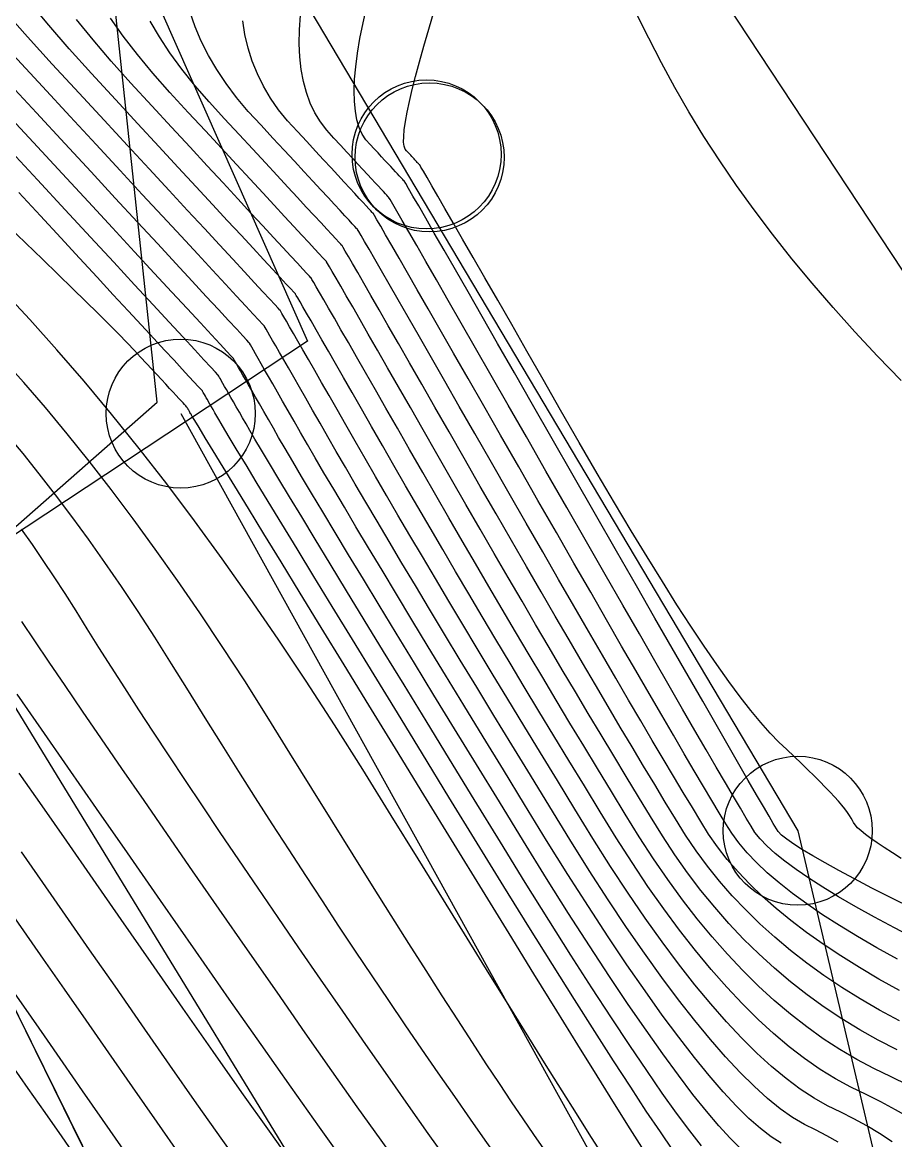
# Model space of a CAD drawing. Extents: x 83 to 1412852, y -76 to 4931706.
# Drawn here: x 1412636.45 to 1412642.31, y 4931556.84 to 4931564.35 of the extents above; entities that cross this region are included whole.
import ezdxf

# ---------------------------------------------------------------- set-up
doc = ezdxf.new("R2010")
doc.units = 0
doc.header["$MEASUREMENT"] = 0
doc.header["$PDMODE"] = 33
doc.header["$PDSIZE"] = 1
doc.layers.get('0').update_dxf_attribs({"color": 1, "linetype": 'CONTINUOUS'})
for name, color, linetype in [('Ground topo-Rev01', 1, 'CONTINUOUS'), ('New scratch layer', 1, 'CONTINUOUS'), ('nz-property-titles(LINZ DOWNLOAD)', 1, 'CONTINUOUS')]:
    doc.layers.add(name, color=color, linetype=linetype)

msp = doc.modelspace()

# ---------------------------------------------------------------- linework, layer by layer
for points in [[(1412628.11, 4931577.5), (1412633.05, 4931574.19), (1412634.96, 4931570.18), (1412641.65, 4931558.92), (1412643.23, 4931552.22), (1412645.18, 4931545.9), (1412648.78, 4931537.03), (1412651.34, 4931534.66), (1412654.11, 4931534.38), (1412662.28, 4931539.83)], [(1412642.4014, 4931556.9929), (1412642.3062, 4931557.0474), (1412642.2086, 4931557.0999), (1412642.1084, 4931557.1502), (1412642.0058, 4931557.1983), (1412641.9028, 4931557.2545), (1412641.7996, 4931557.3185), (1412641.696, 4931557.3905), (1412641.5922, 4931557.4704), (1412641.4881, 4931557.5582), (1412641.3837, 4931557.654), (1412641.279, 4931557.7577), (1412641.174, 4931557.8693), (1412641.0687, 4931557.9889), (1412640.9632, 4931558.1164), (1412640.8573, 4931558.2519), (1412640.7512, 4931558.3952), (1412640.6447, 4931558.5465), (1412640.538, 4931558.7058), (1412640.431, 4931558.8729), (1412640.3237, 4931559.048), (1412640.2183, 4931559.2206), (1412640.1147, 4931559.3907), (1412640.0131, 4931559.5582), (1412639.9133, 4931559.7233), (1412639.8155, 4931559.8858), (1412639.7195, 4931560.0458), (1412639.6254, 4931560.2032), (1412639.5331, 4931560.3582), (1412639.4428, 4931560.5106), (1412639.3544, 4931560.6605), (1412639.2678, 4931560.8079), (1412639.1831, 4931560.9528), (1412639.1003, 4931561.0951), (1412639.0194, 4931561.2349), (1412638.9404, 4931561.3723), (1412638.8633, 4931561.507), (1412638.7909, 4931561.6335), (1412638.7234, 4931561.7515), (1412638.6606, 4931561.8611), (1412638.6026, 4931561.9623), (1412638.5494, 4931562.0552), (1412638.501, 4931562.1397), (1412638.4573, 4931562.2157), (1412638.4185, 4931562.2834), (1412638.3844, 4931562.3427), (1412638.3551, 4931562.3936), (1412638.3306, 4931562.4361), (1412638.3109, 4931562.4703), (1412638.296, 4931562.496), (1412638.2858, 4931562.5134), (1412638.2804, 4931562.5223), (1412638.2799, 4931562.5229), (1412638.2693, 4931562.5343), (1412638.2487, 4931562.5565), (1412638.2182, 4931562.5895), (1412638.1776, 4931562.6333), (1412638.1271, 4931562.6879), (1412638.0666, 4931562.7533), (1412637.996, 4931562.8296), (1412637.9155, 4931562.9166), (1412637.825, 4931563.0144), (1412637.7245, 4931563.1231), (1412637.614, 4931563.2425), (1412637.4935, 4931563.3728), (1412637.3631, 4931563.5138), (1412637.2226, 4931563.6657), (1412637.0721, 4931563.8284), (1412636.9117, 4931564.0019), (1412636.7624, 4931564.1681), (1412636.6243, 4931564.327), (1412636.4974, 4931564.4786)], [(1412642.4167, 4931558.4003), (1412642.2766, 4931558.4703), (1412642.1482, 4931558.5356), (1412642.0314, 4931558.5963), (1412641.9264, 4931558.6524), (1412641.833, 4931558.7038), (1412641.7513, 4931558.7506), (1412641.6813, 4931558.7927), (1412641.6229, 4931558.8302), (1412641.5763, 4931558.8631), (1412641.5413, 4931558.8913), (1412641.518, 4931558.9149), (1412641.5064, 4931558.9339), (1412641.4861, 4931558.968), (1412641.4572, 4931559.0174), (1412641.4196, 4931559.082), (1412641.3734, 4931559.1618), (1412641.3185, 4931559.2568), (1412641.2549, 4931559.367), (1412641.1827, 4931559.4924), (1412641.1019, 4931559.6331), (1412641.0124, 4931559.7889), (1412640.9142, 4931559.9599), (1412640.8074, 4931560.1462), (1412640.6919, 4931560.3477), (1412640.5678, 4931560.5643), (1412640.435, 4931560.7962), (1412640.2935, 4931561.0433), (1412640.1434, 4931561.3056), (1412640.0026, 4931561.5516), (1412639.8712, 4931561.7812), (1412639.749, 4931561.9946), (1412639.6362, 4931562.1916), (1412639.5326, 4931562.3723), (1412639.4384, 4931562.5366), (1412639.3535, 4931562.6847), (1412639.2778, 4931562.8164), (1412639.2115, 4931562.9318), (1412639.1545, 4931563.0308), (1412639.1069, 4931563.1136), (1412639.0685, 4931563.18), (1412639.0394, 4931563.2301), (1412639.0197, 4931563.2639), (1412639.0092, 4931563.2813), (1412639.0081, 4931563.2824), (1412639.0052, 4931563.2855), (1412639.0006, 4931563.2904), (1412638.9942, 4931563.2972), (1412638.9861, 4931563.3059), (1412638.9763, 4931563.3165), (1412638.9647, 4931563.329), (1412638.9513, 4931563.3434), (1412638.9362, 4931563.3597), (1412638.9193, 4931563.3779), (1412638.9007, 4931563.398), (1412638.8804, 4931563.4199), (1412638.8583, 4931563.4438), (1412638.8344, 4931563.4696), (1412638.8088, 4931563.4972), (1412638.7815, 4931563.5268), (1412638.7524, 4931563.5582), (1412638.7279, 4931563.5963), (1412638.7079, 4931563.641), (1412638.6926, 4931563.6924), (1412638.6818, 4931563.7504), (1412638.6755, 4931563.815), (1412638.6738, 4931563.8863), (1412638.6767, 4931563.9642), (1412638.6842, 4931564.0487), (1412638.6962, 4931564.1398), (1412638.7128, 4931564.2376), (1412638.734, 4931564.3421), (1412638.7597, 4931564.4531)], [(1412642.2835, 4931556.8329), (1412642.1992, 4931556.8873), (1412642.1138, 4931556.9385), (1412642.0271, 4931556.9866), (1412641.9393, 4931557.0315), (1412641.8503, 4931557.0732), (1412641.7594, 4931557.1247), (1412641.6664, 4931557.1859), (1412641.5714, 4931557.2569), (1412641.4744, 4931557.3375), (1412641.3755, 4931557.4279), (1412641.2745, 4931557.5281), (1412641.1715, 4931557.6379), (1412641.0665, 4931557.7575), (1412640.9595, 4931557.8868), (1412640.8506, 4931558.0258), (1412640.7396, 4931558.1746), (1412640.6266, 4931558.3331), (1412640.5117, 4931558.5013), (1412640.3947, 4931558.6793), (1412640.2757, 4931558.8669), (1412640.1547, 4931559.0644), (1412640.0372, 4931559.2567), (1412639.923, 4931559.444), (1412639.8122, 4931559.6263), (1412639.7048, 4931559.8035), (1412639.6007, 4931559.9756), (1412639.5001, 4931560.1427), (1412639.4029, 4931560.3048), (1412639.309, 4931560.4618), (1412639.2186, 4931560.6137), (1412639.1315, 4931560.7606), (1412639.0479, 4931560.9024), (1412638.9676, 4931561.0392), (1412638.8907, 4931561.1709), (1412638.8172, 4931561.2976), (1412638.7471, 4931561.4192), (1412638.6804, 4931561.5358), (1412638.6178, 4931561.6451), (1412638.5594, 4931561.7472), (1412638.5051, 4931561.842), (1412638.455, 4931561.9296), (1412638.4089, 4931562.0099), (1412638.3671, 4931562.0829), (1412638.3293, 4931562.1487), (1412638.2957, 4931562.2073), (1412638.2662, 4931562.2586), (1412638.2409, 4931562.3026), (1412638.2197, 4931562.3394), (1412638.2027, 4931562.3689), (1412638.1897, 4931562.3912), (1412638.181, 4931562.4062), (1412638.1763, 4931562.4139), (1412638.1758, 4931562.4144), (1412638.1642, 4931562.427), (1412638.1413, 4931562.4517), (1412638.1073, 4931562.4884), (1412638.0621, 4931562.5372), (1412638.0058, 4931562.5981), (1412637.9383, 4931562.6711), (1412637.8596, 4931562.7562), (1412637.7697, 4931562.8533), (1412637.6687, 4931562.9625), (1412637.5565, 4931563.0838), (1412637.4331, 4931563.2172), (1412637.2986, 4931563.3626), (1412637.1529, 4931563.5202), (1412636.996, 4931563.6898), (1412636.828, 4931563.8715), (1412636.6487, 4931564.0653), (1412636.4816, 4931564.2498), (1412636.3266, 4931564.425)], [(1412642.3323, 4931557.8488), (1412642.1946, 4931557.9249), (1412642.0633, 4931558.0018), (1412641.9387, 4931558.0794), (1412641.8205, 4931558.1578), (1412641.709, 4931558.2369), (1412641.6039, 4931558.3168), (1412641.5054, 4931558.3974), (1412641.4135, 4931558.4788), (1412641.3281, 4931558.5609), (1412641.2493, 4931558.6438), (1412641.177, 4931558.7274), (1412641.1113, 4931558.8118), (1412641.0521, 4931558.8969), (1412640.9995, 4931558.9828), (1412640.9428, 4931559.0763), (1412640.8819, 4931559.1774), (1412640.8168, 4931559.2861), (1412640.7476, 4931559.4024), (1412640.6743, 4931559.5264), (1412640.5969, 4931559.6579), (1412640.5153, 4931559.7971), (1412640.4296, 4931559.9438), (1412640.3397, 4931560.0982), (1412640.2457, 4931560.2602), (1412640.1476, 4931560.4298), (1412640.0453, 4931560.607), (1412639.9389, 4931560.7918), (1412639.8283, 4931560.9842), (1412639.7136, 4931561.1843), (1412639.5948, 4931561.3919), (1412639.4833, 4931561.5867), (1412639.3793, 4931561.7685), (1412639.2825, 4931561.9374), (1412639.1932, 4931562.0933), (1412639.1112, 4931562.2364), (1412639.0366, 4931562.3665), (1412638.9694, 4931562.4837), (1412638.9095, 4931562.588), (1412638.8571, 4931562.6793), (1412638.8119, 4931562.7577), (1412638.7742, 4931562.8232), (1412638.7438, 4931562.8758), (1412638.7208, 4931562.9155), (1412638.7052, 4931562.9422), (1412638.6969, 4931562.956), (1412638.696, 4931562.9569), (1412638.6898, 4931562.9635), (1412638.6784, 4931562.9759), (1412638.6616, 4931562.9939), (1412638.6396, 4931563.0177), (1412638.6123, 4931563.0471), (1412638.5798, 4931563.0823), (1412638.5419, 4931563.1232), (1412638.4988, 4931563.1698), (1412638.4503, 4931563.2221), (1412638.3966, 4931563.2802), (1412638.3377, 4931563.3439), (1412638.2734, 4931563.4134), (1412638.2038, 4931563.4885), (1412638.129, 4931563.5694), (1412638.0489, 4931563.656), (1412637.9635, 4931563.7484), (1412637.8855, 4931563.8414), (1412637.815, 4931563.935), (1412637.7518, 4931564.0294), (1412637.696, 4931564.1244), (1412637.6476, 4931564.22), (1412637.6066, 4931564.3164), (1412637.573, 4931564.4134)], [(1412642.4438, 4931558.1921), (1412642.2989, 4931558.2675), (1412642.1639, 4931558.34), (1412642.0389, 4931558.4097), (1412641.9239, 4931558.4765), (1412641.8189, 4931558.5405), (1412641.7238, 4931558.6017), (1412641.6387, 4931558.66), (1412641.5636, 4931558.7154), (1412641.4984, 4931558.7681), (1412641.4432, 4931558.8179), (1412641.398, 4931558.8648), (1412641.3627, 4931558.9089), (1412641.3374, 4931558.9502), (1412641.305, 4931559.0041), (1412641.2654, 4931559.0707), (1412641.2187, 4931559.15), (1412641.1648, 4931559.242), (1412641.1038, 4931559.3466), (1412641.0356, 4931559.464), (1412640.9602, 4931559.594), (1412640.8778, 4931559.7366), (1412640.7881, 4931559.892), (1412640.6914, 4931560.06), (1412640.5874, 4931560.2407), (1412640.4763, 4931560.4341), (1412640.3581, 4931560.6402), (1412640.2327, 4931560.8589), (1412640.1002, 4931561.0903), (1412639.9606, 4931561.3344), (1412639.8295, 4931561.5633), (1412639.7072, 4931561.777), (1412639.5935, 4931561.9755), (1412639.4885, 4931562.1588), (1412639.3921, 4931562.327), (1412639.3045, 4931562.4799), (1412639.2254, 4931562.6177), (1412639.1551, 4931562.7402), (1412639.0934, 4931562.8476), (1412639.0403, 4931562.9398), (1412638.996, 4931563.0168), (1412638.9603, 4931563.0786), (1412638.9332, 4931563.1252), (1412638.9148, 4931563.1567), (1412638.9051, 4931563.1729), (1412638.9041, 4931563.1739), (1412638.9001, 4931563.1782), (1412638.8932, 4931563.1855), (1412638.8834, 4931563.1961), (1412638.8706, 4931563.2098), (1412638.855, 4931563.2267), (1412638.8364, 4931563.2468), (1412638.8148, 4931563.27), (1412638.7904, 4931563.2964), (1412638.763, 4931563.326), (1412638.7327, 4931563.3587), (1412638.6995, 4931563.3946), (1412638.6633, 4931563.4337), (1412638.6242, 4931563.4759), (1412638.5822, 4931563.5213), (1412638.5373, 4931563.5699), (1412638.4895, 4931563.6216), (1412638.4471, 4931563.678), (1412638.4103, 4931563.739), (1412638.379, 4931563.8047), (1412638.3532, 4931563.875), (1412638.3329, 4931563.95), (1412638.3181, 4931564.0296), (1412638.3088, 4931564.1139), (1412638.305, 4931564.2028), (1412638.3068, 4931564.2964), (1412638.3141, 4931564.3946)], [(1412642.345, 4931558.7348), (1412642.2849, 4931558.772), (1412642.2308, 4931558.8066), (1412642.1828, 4931558.8386), (1412642.141, 4931558.8679), (1412642.1052, 4931558.8947), (1412642.0755, 4931558.9188), (1412642.0519, 4931558.9402), (1412642.0344, 4931558.9591), (1412642.023, 4931558.9754), (1412642.0177, 4931558.989), (1412642.0094, 4931559.0049), (1412641.9981, 4931559.023), (1412641.9837, 4931559.0434), (1412641.9663, 4931559.0661), (1412641.946, 4931559.091), (1412641.9225, 4931559.1182), (1412641.8961, 4931559.1477), (1412641.8667, 4931559.1794), (1412641.8342, 4931559.2134), (1412641.7988, 4931559.2497), (1412641.7603, 4931559.2882), (1412641.7188, 4931559.329), (1412641.6742, 4931559.372), (1412641.6267, 4931559.4174), (1412641.5761, 4931559.4649), (1412641.5225, 4931559.5148), (1412641.4645, 4931559.5751), (1412641.402, 4931559.646), (1412641.3351, 4931559.7274), (1412641.2637, 4931559.8194), (1412641.1878, 4931559.9219), (1412641.1075, 4931560.0349), (1412641.0227, 4931560.1584), (1412640.9335, 4931560.2924), (1412640.8398, 4931560.437), (1412640.7416, 4931560.5921), (1412640.639, 4931560.7577), (1412640.5319, 4931560.9339), (1412640.4204, 4931561.1206), (1412640.3044, 4931561.3178), (1412640.184, 4931561.5255), (1412640.0591, 4931561.7438), (1412639.942, 4931561.9485), (1412639.8325, 4931562.1396), (1412639.7308, 4931562.3171), (1412639.6368, 4931562.4811), (1412639.5506, 4931562.6316), (1412639.4721, 4931562.7684), (1412639.4013, 4931562.8917), (1412639.3383, 4931563.0015), (1412639.2829, 4931563.0976), (1412639.2354, 4931563.1802), (1412639.1955, 4931563.2493), (1412639.1634, 4931563.3047), (1412639.139, 4931563.3466), (1412639.1223, 4931563.375), (1412639.1134, 4931563.3897), (1412639.1122, 4931563.3909), (1412639.1104, 4931563.3928), (1412639.108, 4931563.3952), (1412639.1051, 4931563.3983), (1412639.1016, 4931563.402), (1412639.0976, 4931563.4063), (1412639.093, 4931563.4113), (1412639.0878, 4931563.4168), (1412639.082, 4931563.423), (1412639.0757, 4931563.4298), (1412639.0688, 4931563.4372), (1412639.0613, 4931563.4453), (1412639.0532, 4931563.454), (1412639.0446, 4931563.4632), (1412639.0354, 4931563.4732), (1412639.0257, 4931563.4837), (1412639.0154, 4931563.4949), (1412639.0087, 4931563.5146), (1412639.0056, 4931563.543), (1412639.0062, 4931563.5801), (1412639.0103, 4931563.6257), (1412639.0182, 4931563.68), (1412639.0296, 4931563.7429), (1412639.0447, 4931563.8144), (1412639.0633, 4931563.8945), (1412639.0857, 4931563.9833), (1412639.1116, 4931564.0807), (1412639.1412, 4931564.1867), (1412639.1744, 4931564.3013), (1412639.2112, 4931564.4246)], [(1412642.3437, 4931561.942), (1412642.1858, 4931562.1052), (1412642.0336, 4931562.2685), (1412641.887, 4931562.432), (1412641.7462, 4931562.5957), (1412641.6111, 4931562.7595), (1412641.4817, 4931562.9234), (1412641.3579, 4931563.0874), (1412641.2399, 4931563.2516), (1412641.1276, 4931563.4159), (1412641.021, 4931563.5804), (1412640.92, 4931563.745), (1412640.8248, 4931563.9097), (1412640.7353, 4931564.0746), (1412640.6514, 4931564.2396), (1412640.5728, 4931564.3944)], [(1412642.3901, 4931557.2132), (1412642.2776, 4931557.2689), (1412642.1612, 4931557.3235), (1412642.0463, 4931557.3842), (1412641.9328, 4931557.4511), (1412641.8207, 4931557.5241), (1412641.71, 4931557.6032), (1412641.6007, 4931557.6885), (1412641.4929, 4931557.7799), (1412641.3865, 4931557.8775), (1412641.2815, 4931557.9812), (1412641.1779, 4931558.091), (1412641.0758, 4931558.207), (1412640.975, 4931558.3291), (1412640.8757, 4931558.4574), (1412640.7778, 4931558.5918), (1412640.6813, 4931558.7323), (1412640.5863, 4931558.8789), (1412640.4926, 4931559.0317), (1412640.3994, 4931559.1845), (1412640.3065, 4931559.3374), (1412640.214, 4931559.4902), (1412640.1219, 4931559.6431), (1412640.0302, 4931559.7959), (1412639.9388, 4931559.9488), (1412639.8478, 4931560.1017), (1412639.7573, 4931560.2546), (1412639.667, 4931560.4075), (1412639.5772, 4931560.5604), (1412639.4877, 4931560.7134), (1412639.3987, 4931560.8663), (1412639.31, 4931561.0193), (1412639.2217, 4931561.1723), (1412639.1337, 4931561.3253), (1412639.0462, 4931561.4783), (1412638.964, 4931561.6218), (1412638.8873, 4931561.7557), (1412638.8161, 4931561.8802), (1412638.7503, 4931561.9951), (1412638.6899, 4931562.1005), (1412638.6349, 4931562.1964), (1412638.5853, 4931562.2827), (1412638.5412, 4931562.3595), (1412638.5026, 4931562.4269), (1412638.4693, 4931562.4846), (1412638.4415, 4931562.5329), (1412638.4191, 4931562.5717), (1412638.4022, 4931562.6009), (1412638.3907, 4931562.6206), (1412638.3846, 4931562.6308), (1412638.3839, 4931562.6314), (1412638.3744, 4931562.6416), (1412638.3561, 4931562.6613), (1412638.329, 4931562.6906), (1412638.2931, 4931562.7294), (1412638.2484, 4931562.7777), (1412638.1949, 4931562.8356), (1412638.1325, 4931562.903), (1412638.0613, 4931562.9799), (1412637.9813, 4931563.0664), (1412637.8925, 4931563.1623), (1412637.7949, 4931563.2679), (1412637.6885, 4931563.3829), (1412637.5733, 4931563.5075), (1412637.4492, 4931563.6416), (1412637.3163, 4931563.7853), (1412637.1747, 4931563.9385), (1412637.0432, 4931564.0864), (1412636.922, 4931564.229), (1412636.811, 4931564.3663)], [(1412642.3167, 4931557.4486), (1412642.1897, 4931557.5139), (1412642.066, 4931557.5836), (1412641.9453, 4931557.6577), (1412641.8278, 4931557.7361), (1412641.7134, 4931557.8188), (1412641.6021, 4931557.9059), (1412641.494, 4931557.9973), (1412641.389, 4931558.0931), (1412641.2871, 4931558.1932), (1412641.1883, 4931558.2976), (1412641.0927, 4931558.4064), (1412641.0002, 4931558.5195), (1412640.9109, 4931558.637), (1412640.8247, 4931558.7588), (1412640.7416, 4931558.8849), (1412640.6616, 4931559.0154), (1412640.5805, 4931559.1485), (1412640.4983, 4931559.284), (1412640.415, 4931559.4222), (1412640.3305, 4931559.5628), (1412640.2449, 4931559.7061), (1412640.1582, 4931559.8518), (1412640.0703, 4931560.0001), (1412639.9814, 4931560.151), (1412639.8913, 4931560.3044), (1412639.8, 4931560.4603), (1412639.7077, 4931560.6188), (1412639.6142, 4931560.7799), (1412639.5196, 4931560.9435), (1412639.4239, 4931561.1096), (1412639.327, 4931561.2783), (1412639.229, 4931561.4495), (1412639.1371, 4931561.6101), (1412639.0513, 4931561.76), (1412638.9716, 4931561.8992), (1412638.8979, 4931562.0278), (1412638.8303, 4931562.1458), (1412638.7688, 4931562.2531), (1412638.7134, 4931562.3497), (1412638.664, 4931562.4357), (1412638.6207, 4931562.511), (1412638.5835, 4931562.5757), (1412638.5524, 4931562.6297), (1412638.5274, 4931562.6731), (1412638.5084, 4931562.7058), (1412638.4955, 4931562.7278), (1412638.4887, 4931562.7392), (1412638.4879, 4931562.7399), (1412638.4796, 4931562.7489), (1412638.4636, 4931562.7662), (1412638.4399, 4931562.7917), (1412638.4086, 4931562.8255), (1412638.3697, 4931562.8675), (1412638.3232, 4931562.9178), (1412638.269, 4931562.9764), (1412638.2071, 4931563.0432), (1412638.1377, 4931563.1183), (1412638.0606, 4931563.2016), (1412637.9758, 4931563.2932), (1412637.8835, 4931563.3931), (1412637.7835, 4931563.5012), (1412637.6758, 4931563.6176), (1412637.5605, 4931563.7422), (1412637.4376, 4931563.8751), (1412637.324, 4931564.0047), (1412637.2196, 4931564.131), (1412637.1246, 4931564.254), (1412637.0388, 4931564.3737)], [(1412642.3332, 4931557.6437), (1412642.1991, 4931557.7162), (1412642.0699, 4931557.7913), (1412641.9455, 4931557.8689), (1412641.826, 4931557.9491), (1412641.7113, 4931558.0318), (1412641.6015, 4931558.1171), (1412641.4964, 4931558.2049), (1412641.3963, 4931558.2953), (1412641.3009, 4931558.3882), (1412641.2104, 4931558.4836), (1412641.1248, 4931558.5816), (1412641.044, 4931558.6822), (1412640.968, 4931558.7853), (1412640.8969, 4931558.8909), (1412640.8306, 4931558.9991), (1412640.7616, 4931559.1124), (1412640.6901, 4931559.2307), (1412640.6159, 4931559.3541), (1412640.5391, 4931559.4826), (1412640.4596, 4931559.6162), (1412640.3775, 4931559.7549), (1412640.2928, 4931559.8986), (1412640.2055, 4931560.0474), (1412640.1155, 4931560.2013), (1412640.0229, 4931560.3603), (1412639.9276, 4931560.5243), (1412639.8297, 4931560.6934), (1412639.7292, 4931560.8676), (1412639.6261, 4931561.0469), (1412639.5203, 4931561.2313), (1412639.4119, 4931561.4207), (1412639.3102, 4931561.5984), (1412639.2153, 4931561.7642), (1412639.1271, 4931561.9183), (1412639.0456, 4931562.0606), (1412638.9708, 4931562.1911), (1412638.9027, 4931562.3098), (1412638.8414, 4931562.4167), (1412638.7868, 4931562.5118), (1412638.7389, 4931562.5952), (1412638.6977, 4931562.6667), (1412638.6633, 4931562.7265), (1412638.6356, 4931562.7744), (1412638.6146, 4931562.8106), (1412638.6003, 4931562.835), (1412638.5928, 4931562.8476), (1412638.592, 4931562.8484), (1412638.5847, 4931562.8562), (1412638.571, 4931562.871), (1412638.5508, 4931562.8928), (1412638.5241, 4931562.9216), (1412638.491, 4931562.9573), (1412638.4515, 4931563.0001), (1412638.4054, 4931563.0498), (1412638.3529, 4931563.1065), (1412638.294, 4931563.1702), (1412638.2286, 4931563.2409), (1412638.1567, 4931563.3186), (1412638.0784, 4931563.4032), (1412637.9937, 4931563.4949), (1412637.9024, 4931563.5935), (1412637.8047, 4931563.6991), (1412637.7006, 4931563.8117), (1412637.6048, 4931563.923), (1412637.5173, 4931564.033), (1412637.4382, 4931564.1417), (1412637.3674, 4931564.249), (1412637.3049, 4931564.3551)], [(1412642.3192, 4931558.0585), (1412642.1811, 4931558.1346), (1412642.0513, 4931558.2097), (1412641.9297, 4931558.2837), (1412641.8164, 4931558.3567), (1412641.7114, 4931558.4286), (1412641.6146, 4931558.4995), (1412641.5261, 4931558.5694), (1412641.4459, 4931558.6382), (1412641.3739, 4931558.7059), (1412641.3101, 4931558.7726), (1412641.2546, 4931558.8383), (1412641.2074, 4931558.9029), (1412641.1685, 4931558.9665), (1412641.1239, 4931559.0402), (1412641.0736, 4931559.1241), (1412641.0177, 4931559.2181), (1412640.9562, 4931559.3222), (1412640.889, 4931559.4365), (1412640.8162, 4931559.5609), (1412640.7378, 4931559.6955), (1412640.6537, 4931559.8402), (1412640.5639, 4931559.9951), (1412640.4685, 4931560.1601), (1412640.3675, 4931560.3353), (1412640.2608, 4931560.5205), (1412640.1485, 4931560.716), (1412640.0305, 4931560.9216), (1412639.9069, 4931561.1373), (1412639.7777, 4931561.3632), (1412639.6564, 4931561.575), (1412639.5432, 4931561.7727), (1412639.438, 4931561.9564), (1412639.3409, 4931562.1261), (1412639.2517, 4931562.2817), (1412639.1705, 4931562.4232), (1412639.0974, 4931562.5507), (1412639.0323, 4931562.6641), (1412638.9752, 4931562.7635), (1412638.9261, 4931562.8488), (1412638.8851, 4931562.92), (1412638.852, 4931562.9772), (1412638.827, 4931563.0204), (1412638.81, 4931563.0494), (1412638.801, 4931563.0645), (1412638.8, 4931563.0654), (1412638.795, 4931563.0709), (1412638.7858, 4931563.0807), (1412638.7725, 4931563.095), (1412638.7551, 4931563.1137), (1412638.7336, 4931563.1369), (1412638.7081, 4931563.1645), (1412638.6784, 4931563.1966), (1412638.6446, 4931563.2331), (1412638.6067, 4931563.274), (1412638.5647, 4931563.3194), (1412638.5186, 4931563.3692), (1412638.4684, 4931563.4235), (1412638.414, 4931563.4822), (1412638.3556, 4931563.5454), (1412638.2931, 4931563.613), (1412638.2265, 4931563.685), (1412638.1663, 4931563.7597), (1412638.1126, 4931563.837), (1412638.0654, 4931563.917), (1412638.0246, 4931563.9997), (1412637.9902, 4931564.085), (1412637.9623, 4931564.173), (1412637.9409, 4931564.2637), (1412637.9259, 4931564.357)], [(1412641.9213, 4931556.8296), (1412641.8456, 4931556.8733), (1412641.7702, 4931556.9128), (1412641.6949, 4931556.9481), (1412641.6159, 4931556.995), (1412641.5332, 4931557.0534), (1412641.4468, 4931557.1233), (1412641.3566, 4931557.2047), (1412641.2628, 4931557.2976), (1412641.1653, 4931557.4021), (1412641.064, 4931557.5181), (1412640.959, 4931557.6456), (1412640.8504, 4931557.7847), (1412640.738, 4931557.9352), (1412640.6219, 4931558.0973), (1412640.5021, 4931558.271), (1412640.3786, 4931558.4561), (1412640.2514, 4931558.6528), (1412640.1204, 4931558.861), (1412639.9858, 4931559.0807), (1412639.856, 4931559.2928), (1412639.7312, 4931559.4973), (1412639.6112, 4931559.6943), (1412639.4962, 4931559.8837), (1412639.386, 4931560.0655), (1412639.2808, 4931560.2397), (1412639.1804, 4931560.4063), (1412639.0849, 4931560.5653), (1412638.9944, 4931560.7168), (1412638.9087, 4931560.8607), (1412638.8279, 4931560.9969), (1412638.7521, 4931561.1256), (1412638.6811, 4931561.2468), (1412638.615, 4931561.3603), (1412638.5538, 4931561.4662), (1412638.4975, 4931561.5646), (1412638.4447, 4931561.6568), (1412638.3954, 4931561.743), (1412638.3496, 4931561.823), (1412638.3073, 4931561.8968), (1412638.2685, 4931561.9646), (1412638.2331, 4931562.0262), (1412638.2013, 4931562.0817), (1412638.1729, 4931562.1311), (1412638.1481, 4931562.1744), (1412638.1267, 4931562.2116), (1412638.1088, 4931562.2426), (1412638.0944, 4931562.2675), (1412638.0835, 4931562.2863), (1412638.0761, 4931562.2989), (1412638.0722, 4931562.3055), (1412638.0718, 4931562.3059), (1412638.059, 4931562.3197), (1412638.0339, 4931562.3468), (1412637.9964, 4931562.3873), (1412637.9466, 4931562.4411), (1412637.8845, 4931562.5083), (1412637.81, 4931562.5889), (1412637.7231, 4931562.6828), (1412637.6239, 4931562.79), (1412637.5124, 4931562.9106), (1412637.3885, 4931563.0445), (1412637.2522, 4931563.1918), (1412637.1036, 4931563.3525), (1412636.9427, 4931563.5265), (1412636.7694, 4931563.7139), (1412636.5838, 4931563.9146), (1412636.3858, 4931564.1286)], [(1412641.5395, 4931556.823), (1412641.4724, 4931556.8652), (1412641.4, 4931556.9208), (1412641.3221, 4931556.9896), (1412641.2389, 4931557.0718), (1412641.1502, 4931557.1673), (1412641.0561, 4931557.2762), (1412640.9565, 4931557.3983), (1412640.8516, 4931557.5338), (1412640.7412, 4931557.6825), (1412640.6254, 4931557.8447), (1412640.5042, 4931558.0201), (1412640.3775, 4931558.2088), (1412640.2455, 4931558.4109), (1412640.108, 4931558.6263), (1412639.9651, 4931558.855), (1412639.8168, 4931559.097), (1412639.6749, 4931559.3289), (1412639.5394, 4931559.5507), (1412639.4103, 4931559.7623), (1412639.2876, 4931559.9639), (1412639.1713, 4931560.1553), (1412639.0614, 4931560.3366), (1412638.9579, 4931560.5078), (1412638.8608, 4931560.6689), (1412638.7702, 4931560.8199), (1412638.6859, 4931560.9607), (1412638.608, 4931561.0915), (1412638.5365, 4931561.2121), (1412638.4715, 4931561.3226), (1412638.4128, 4931561.423), (1412638.3605, 4931561.5132), (1412638.3147, 4931561.5934), (1412638.2716, 4931561.6685), (1412638.2315, 4931561.7387), (1412638.1941, 4931561.8039), (1412638.1597, 4931561.8641), (1412638.128, 4931561.9193), (1412638.0992, 4931561.9695), (1412638.0733, 4931562.0148), (1412638.0502, 4931562.055), (1412638.0299, 4931562.0903), (1412638.0125, 4931562.1205), (1412637.9979, 4931562.1458), (1412637.9862, 4931562.1661), (1412637.9773, 4931562.1814), (1412637.9713, 4931562.1917), (1412637.9681, 4931562.1971), (1412637.9678, 4931562.1974), (1412637.9539, 4931562.2124), (1412637.9265, 4931562.242), (1412637.8856, 4931562.2862), (1412637.8311, 4931562.345), (1412637.7632, 4931562.4185), (1412637.6817, 4931562.5066), (1412637.5866, 4931562.6093), (1412637.4781, 4931562.7267), (1412637.356, 4931562.8587), (1412637.2204, 4931563.0053), (1412637.0713, 4931563.1665), (1412636.9087, 4931563.3423), (1412636.7325, 4931563.5328), (1412636.5428, 4931563.7379), (1412636.3396, 4931563.9577)], [(1412641.2668, 4931556.7882), (1412641.1975, 4931556.856), (1412641.1211, 4931556.939), (1412641.0375, 4931557.037), (1412640.9468, 4931557.1502), (1412640.849, 4931557.2785), (1412640.7441, 4931557.4219), (1412640.632, 4931557.5804), (1412640.5128, 4931557.7541), (1412640.3865, 4931557.9428), (1412640.253, 4931558.1467), (1412640.1124, 4931558.3657), (1412639.9647, 4931558.5998), (1412639.8098, 4931558.849), (1412639.6479, 4931559.1133), (1412639.4938, 4931559.365), (1412639.3476, 4931559.604), (1412639.2094, 4931559.8304), (1412639.079, 4931560.0441), (1412638.9566, 4931560.2452), (1412638.8421, 4931560.4336), (1412638.7355, 4931560.6094), (1412638.6367, 4931560.7725), (1412638.5459, 4931560.923), (1412638.463, 4931561.0608), (1412638.3881, 4931561.186), (1412638.321, 4931561.2985), (1412638.2618, 4931561.3984), (1412638.2106, 4931561.4856), (1412638.1672, 4931561.5602), (1412638.1318, 4931561.6222), (1412638.0985, 4931561.6802), (1412638.0675, 4931561.7345), (1412638.0387, 4931561.7848), (1412638.012, 4931561.8313), (1412637.9876, 4931561.874), (1412637.9653, 4931561.9128), (1412637.9453, 4931561.9478), (1412637.9274, 4931561.9789), (1412637.9118, 4931562.0061), (1412637.8983, 4931562.0295), (1412637.887, 4931562.049), (1412637.878, 4931562.0647), (1412637.8711, 4931562.0765), (1412637.8665, 4931562.0845), (1412637.864, 4931562.0886), (1412637.8637, 4931562.0889), (1412637.8488, 4931562.1051), (1412637.8191, 4931562.1371), (1412637.7747, 4931562.1851), (1412637.7156, 4931562.249), (1412637.6418, 4931562.3287), (1412637.5534, 4931562.4244), (1412637.4502, 4931562.5359), (1412637.3323, 4931562.6634), (1412637.1997, 4931562.8067), (1412637.0524, 4931562.966), (1412636.8904, 4931563.1412), (1412636.7137, 4931563.3322), (1412636.5223, 4931563.5392), (1412636.3162, 4931563.762)], [(1412641.0033, 4931556.8061), (1412640.9249, 4931556.9067), (1412640.8376, 4931557.0243), (1412640.7415, 4931557.1587), (1412640.6366, 4931557.31), (1412640.5228, 4931557.4783), (1412640.4002, 4931557.6635), (1412640.2688, 4931557.8655), (1412640.1285, 4931558.0845), (1412639.9793, 4931558.3204), (1412639.8214, 4931558.5732), (1412639.6546, 4931558.843), (1412639.4789, 4931559.1296), (1412639.3127, 4931559.4011), (1412639.1559, 4931559.6573), (1412639.0084, 4931559.8984), (1412638.8705, 4931560.1243), (1412638.7419, 4931560.335), (1412638.6227, 4931560.5306), (1412638.513, 4931560.7109), (1412638.4126, 4931560.8761), (1412638.3217, 4931561.0261), (1412638.2402, 4931561.1609), (1412638.1681, 4931561.2805), (1412638.1055, 4931561.385), (1412638.0522, 4931561.4742), (1412638.0084, 4931561.5483), (1412637.9739, 4931561.6072), (1412637.9489, 4931561.6509), (1412637.9254, 4931561.6919), (1412637.9035, 4931561.7302), (1412637.8832, 4931561.7658), (1412637.8644, 4931561.7986), (1412637.8471, 4931561.8287), (1412637.8314, 4931561.8561), (1412637.8172, 4931561.8808), (1412637.8046, 4931561.9027), (1412637.7936, 4931561.922), (1412637.7841, 4931561.9385), (1412637.7761, 4931561.9523), (1412637.7697, 4931561.9633), (1412637.7649, 4931561.9717), (1412637.7616, 4931561.9773), (1412637.7599, 4931561.9802), (1412637.7597, 4931561.9804), (1412637.744, 4931561.9974), (1412637.7128, 4931562.0311), (1412637.6661, 4931562.0815), (1412637.6039, 4931562.1487), (1412637.5263, 4931562.2327), (1412637.4331, 4931562.3335), (1412637.3244, 4931562.451), (1412637.2002, 4931562.5852), (1412637.0605, 4931562.7363), (1412636.9054, 4931562.904), (1412636.7347, 4931563.0886), (1412636.5485, 4931563.2899), (1412636.3468, 4931563.5079)], [(1412640.8123, 4931556.7764), (1412640.7284, 4931556.8983), (1412640.634, 4931557.0389), (1412640.5291, 4931557.1982), (1412640.4136, 4931557.3762), (1412640.2876, 4931557.5729), (1412640.1511, 4931557.7883), (1412640.0039, 4931558.0224), (1412639.8463, 4931558.2752), (1412639.678, 4931558.5467), (1412639.4993, 4931558.837), (1412639.31, 4931559.1459), (1412639.1316, 4931559.4371), (1412638.9641, 4931559.7106), (1412638.8075, 4931559.9664), (1412638.6619, 4931560.2045), (1412638.5272, 4931560.4249), (1412638.4034, 4931560.6275), (1412638.2905, 4931560.8125), (1412638.1885, 4931560.9797), (1412638.0975, 4931561.1292), (1412638.0174, 4931561.261), (1412637.9482, 4931561.3751), (1412637.8899, 4931561.4714), (1412637.8426, 4931561.5501), (1412637.8061, 4931561.611), (1412637.7806, 4931561.6542), (1412637.766, 4931561.6797), (1412637.7523, 4931561.7036), (1412637.7396, 4931561.726), (1412637.7277, 4931561.7467), (1412637.7167, 4931561.7658), (1412637.7066, 4931561.7834), (1412637.6975, 4931561.7994), (1412637.6892, 4931561.8138), (1412637.6819, 4931561.8266), (1412637.6754, 4931561.8378), (1412637.6699, 4931561.8474), (1412637.6653, 4931561.8555), (1412637.6615, 4931561.8619), (1412637.6587, 4931561.8668), (1412637.6568, 4931561.8701), (1412637.6558, 4931561.8718), (1412637.6557, 4931561.8719), (1412637.6465, 4931561.8818), (1412637.6283, 4931561.9015), (1412637.6011, 4931561.9309), (1412637.5648, 4931561.9701), (1412637.5195, 4931562.0191), (1412637.4651, 4931562.0779), (1412637.4017, 4931562.1464), (1412637.3293, 4931562.2247), (1412637.2478, 4931562.3128), (1412637.1573, 4931562.4107), (1412637.0577, 4931562.5183), (1412636.9491, 4931562.6358), (1412636.8315, 4931562.7629), (1412636.7048, 4931562.8999), (1412636.5691, 4931563.0467), (1412636.4243, 4931563.2032)], [(1412640.6192, 4931556.7724), (1412640.5266, 4931556.9191), (1412640.4216, 4931557.0863), (1412640.3045, 4931557.2741), (1412640.175, 4931557.4823), (1412640.0333, 4931557.711), (1412639.8794, 4931557.9603), (1412639.7132, 4931558.23), (1412639.5347, 4931558.5202), (1412639.344, 4931558.831), (1412639.141, 4931559.1622), (1412638.9504, 4931559.4732), (1412638.7723, 4931559.764), (1412638.6066, 4931560.0345), (1412638.4533, 4931560.2847), (1412638.3124, 4931560.5147), (1412638.184, 4931560.7245), (1412638.068, 4931560.914), (1412637.9644, 4931561.0833), (1412637.8733, 4931561.2323), (1412637.7946, 4931561.3611), (1412637.7283, 4931561.4696), (1412637.6744, 4931561.5579), (1412637.6329, 4931561.6259), (1412637.6039, 4931561.6737), (1412637.5873, 4931561.7012), (1412637.5832, 4931561.7085), (1412637.5792, 4931561.7153), (1412637.5756, 4931561.7217), (1412637.5722, 4931561.7276), (1412637.5691, 4931561.7331), (1412637.5662, 4931561.7381), (1412637.5636, 4931561.7427), (1412637.5612, 4931561.7468), (1412637.5591, 4931561.7505), (1412637.5573, 4931561.7537), (1412637.5557, 4931561.7564), (1412637.5544, 4931561.7587), (1412637.5533, 4931561.7606), (1412637.5525, 4931561.7619), (1412637.5519, 4931561.7629), (1412637.5516, 4931561.7634), (1412637.5516, 4931561.7634), (1412637.549, 4931561.7662), (1412637.5438, 4931561.7718), (1412637.536, 4931561.7803), (1412637.5257, 4931561.7915), (1412637.5127, 4931561.8055), (1412637.4972, 4931561.8222), (1412637.4791, 4931561.8418), (1412637.4584, 4931561.8642), (1412637.4351, 4931561.8894), (1412637.4092, 4931561.9173), (1412637.3808, 4931561.9481), (1412637.3498, 4931561.9816), (1412637.3161, 4931562.018), (1412637.2799, 4931562.0571), (1412637.2412, 4931562.099), (1412637.1998, 4931562.1438), (1412637.1505, 4931562.1956), (1412637.0933, 4931562.2544), (1412637.0281, 4931562.3203), (1412636.9549, 4931562.3933), (1412636.8739, 4931562.4734), (1412636.7849, 4931562.5605), (1412636.6879, 4931562.6546), (1412636.583, 4931562.7559), (1412636.4702, 4931562.8642), (1412636.3494, 4931562.9796)], [(1412640.3258, 4931556.7673), (1412640.251, 4931556.8857), (1412640.1656, 4931557.0215), (1412640.0697, 4931557.1745), (1412639.9632, 4931557.3449), (1412639.8462, 4931557.5326), (1412639.7186, 4931557.7377), (1412639.5805, 4931557.96), (1412639.4319, 4931558.1997), (1412639.2727, 4931558.4567), (1412639.1029, 4931558.7311), (1412638.9226, 4931559.0227), (1412638.7318, 4931559.3317), (1412638.5417, 4931559.6319), (1412638.3523, 4931559.9232), (1412638.1636, 4931560.2058), (1412637.9757, 4931560.4795), (1412637.7884, 4931560.7444), (1412637.6019, 4931561.0005), (1412637.4161, 4931561.2478), (1412637.231, 4931561.4863), (1412637.0466, 4931561.716), (1412636.863, 4931561.9368), (1412636.6801, 4931562.1489), (1412636.4979, 4931562.3521), (1412636.3164, 4931562.5465)], [(1412639.9455, 4931556.7852), (1412639.8791, 4931556.8806), (1412639.8075, 4931556.9854), (1412639.7304, 4931557.0996), (1412639.6481, 4931557.2233), (1412639.5603, 4931557.3563), (1412639.4673, 4931557.4987), (1412639.3689, 4931557.6506), (1412639.2651, 4931557.8118), (1412639.156, 4931557.9825), (1412639.0415, 4931558.1626), (1412638.9217, 4931558.352), (1412638.7966, 4931558.5509), (1412638.6661, 4931558.7592), (1412638.5302, 4931558.9769), (1412638.389, 4931559.204), (1412638.2425, 4931559.4405), (1412638.0906, 4931559.6865), (1412637.9393, 4931559.9254), (1412637.7886, 4931560.1573), (1412637.6384, 4931560.3822), (1412637.4888, 4931560.6), (1412637.3398, 4931560.8109), (1412637.1913, 4931561.0147), (1412637.0434, 4931561.2115), (1412636.8961, 4931561.4014), (1412636.7494, 4931561.5841), (1412636.6032, 4931561.7599), (1412636.4576, 4931561.9287), (1412636.3126, 4931562.0904)], [(1412637.51, 4931561.72), (1412642.32, 4931553.03), (1412642.88, 4931549.84), (1412643.18, 4931547.95), (1412643.64, 4931546.41)], [(1412639.648, 4931556.7089), (1412639.5538, 4931556.8426), (1412639.4542, 4931556.9848), (1412639.3491, 4931557.1353), (1412639.2385, 4931557.2944), (1412639.1278, 4931557.4548), (1412639.017, 4931557.6168), (1412638.906, 4931557.7803), (1412638.7949, 4931557.9453), (1412638.6836, 4931558.1117), (1412638.5721, 4931558.2797), (1412638.4605, 4931558.4491), (1412638.3488, 4931558.6201), (1412638.2369, 4931558.7925), (1412638.1248, 4931558.9664), (1412638.0126, 4931559.1418), (1412637.9003, 4931559.3187), (1412637.7878, 4931559.4971), (1412637.6752, 4931559.677), (1412637.5624, 4931559.8584), (1412637.4494, 4931560.0412), (1412637.3369, 4931560.2189), (1412637.2248, 4931560.3913), (1412637.1132, 4931560.5585), (1412637.0019, 4931560.7205), (1412636.8911, 4931560.8773), (1412636.7807, 4931561.0289), (1412636.6707, 4931561.1752), (1412636.5612, 4931561.3164), (1412636.4521, 4931561.4523), (1412636.3434, 4931561.583)], [(1412639.2954, 4931556.7129), (1412639.1712, 4931556.8884), (1412639.0393, 4931557.0756), (1412638.8998, 4931557.2747), (1412638.7527, 4931557.4855), (1412638.598, 4931557.7081), (1412638.4482, 4931557.9243), (1412638.3036, 4931558.134), (1412638.164, 4931558.3373), (1412638.0294, 4931558.5342), (1412637.8999, 4931558.7247), (1412637.7754, 4931558.9088), (1412637.6559, 4931559.0864), (1412637.5416, 4931559.2576), (1412637.4322, 4931559.4224), (1412637.328, 4931559.5808), (1412637.2287, 4931559.7327), (1412637.1345, 4931559.8782), (1412637.0454, 4931560.0173), (1412636.9613, 4931560.1499), (1412636.8822, 4931560.2762), (1412636.8082, 4931560.396), (1412636.7345, 4931560.5124), (1412636.6611, 4931560.6253), (1412636.5879, 4931560.7349), (1412636.515, 4931560.841), (1412636.4424, 4931560.9438)], [(1412639.0039, 4931556.6319), (1412638.854, 4931556.8423), (1412638.6944, 4931557.0679), (1412638.5248, 4931557.3087), (1412638.3455, 4931557.5646), (1412638.1564, 4931557.8356), (1412637.9574, 4931558.1218), (1412637.7686, 4931558.3937), (1412637.5901, 4931558.6512), (1412637.4219, 4931558.8944), (1412637.2639, 4931559.1232), (1412637.1161, 4931559.3377), (1412636.9786, 4931559.5379), (1412636.8514, 4931559.7237), (1412636.7344, 4931559.8952), (1412636.6276, 4931560.0523), (1412636.5311, 4931560.1951), (1412636.4448, 4931560.3236)], [(1412638.6192, 4931556.6809), (1412638.4407, 4931556.9314), (1412638.2507, 4931557.1998), (1412638.049, 4931557.4861), (1412637.8358, 4931557.7903), (1412637.611, 4931558.1124), (1412637.3746, 4931558.4525), (1412637.1528, 4931558.7714), (1412636.9457, 4931559.0693), (1412636.7533, 4931559.3461), (1412636.5755, 4931559.6018), (1412636.4123, 4931559.8365)], [(1412638.2798, 4931556.6575), (1412638.1053, 4931556.9027), (1412637.9212, 4931557.1631), (1412637.7276, 4931557.4386), (1412637.5244, 4931557.7293), (1412637.3118, 4931558.0351), (1412637.1111, 4931558.3238), (1412636.9223, 4931558.5954), (1412636.7454, 4931558.8499), (1412636.5804, 4931559.0872), (1412636.4273, 4931559.3074)], [(1412637.9598, 4931556.6056), (1412637.7933, 4931556.84), (1412637.6193, 4931557.0869), (1412637.4379, 4931557.3461), (1412637.249, 4931557.6178), (1412637.0693, 4931557.8763), (1412636.8988, 4931558.1216), (1412636.7375, 4931558.3537), (1412636.5853, 4931558.5726), (1412636.4424, 4931558.7783)], [(1412637.5105, 4931556.7358), (1412637.3514, 4931556.963), (1412637.1863, 4931557.2005), (1412637.0276, 4931557.4287), (1412636.8754, 4931557.6477), (1412636.7296, 4931557.8575), (1412636.5903, 4931558.058), (1412636.4574, 4931558.2492), (1412636.331, 4931558.4312)], [(1412637.1235, 4931556.7831), (1412636.9858, 4931556.9811), (1412636.8519, 4931557.1739), (1412636.7217, 4931557.3612), (1412636.5952, 4931557.5433), (1412636.4725, 4931557.7201), (1412636.3534, 4931557.8916)], [(1412636.8285, 4931556.7), (1412636.7138, 4931556.865), (1412636.6002, 4931557.0287), (1412636.4875, 4931557.191), (1412636.3758, 4931557.3519)]]:
    msp.add_lwpolyline(points)
at = {"color": 2, "true_color": 0xf1eb1f}
msp.add_lwpolyline([(1412635.73, 4931573.34), (1412640.21, 4931565.93), (1412645.09, 4931558.53), (1412645.08, 4931557.36), (1412645.22, 4931550.52), (1412648.72, 4931542.76), (1412653.69, 4931538.27)], dxfattribs=at)
at = {"layer": 'Ground topo-Rev01', "color": 7}
for p in [(1412639.16, 4931563.46, 69.89), (1412639.18, 4931563.44, 69.89), (1412637.51, 4931561.72, 73.08), (1412641.65, 4931558.92, 70.03)]:
    msp.add_point(p, dxfattribs=at)
at = {"layer": 'New scratch layer', "color": 7, "linetype": 'Continuous', "flags": 128}
for points in [[(1412633.05, 4931574.19), (1412638.3617, 4931562.2053), (1412634.1742, 4931559.4392), (1412631.0513, 4931562.5329), (1412631.84, 4931565.9), (1412632.91, 4931569.41), (1412633.05, 4931574.19)], [(1412636.951, 4931565.5558), (1412646.51, 4931569.94), (1412645.797, 4931568.353), (1412646.438, 4931561.5502), (1412653.654, 4931556.2255), (1412643.3235, 4931553.913), (1412640.9075, 4931553.6177), (1412636.5975, 4931554.1933), (1412636.2232, 4931557.3625), (1412634.9512, 4931559.6844), (1412637.353, 4931561.7958), (1412636.951, 4931565.5558)], [(1412634.04, 4931559.46), (1412635.59, 4931561.07), (1412639.91, 4931554), (1412636.829, 4931554.1176), (1412634.04, 4931559.46)]]:
    msp.add_lwpolyline(points, close=True, dxfattribs=at)
at = {"layer": 'nz-property-titles(LINZ DOWNLOAD)', "color": 7, "linetype": 'Continuous', "flags": 128}
for points in [[(1412682.6976, 4931640.4661), (1412710.0542, 4931647.1502), (1412737.4109, 4931653.8343), (1412764.2034, 4931660.3826), (1412779.0056, 4931654.3897), (1412775.7415, 4931621.4763), (1412777.1677, 4931607.1614), (1412789.2451, 4931608.3998), (1412777.3597, 4931579.1021), (1412649.6779, 4931531.3126), (1412643.4109, 4931543.7005), (1412638.8951, 4931552.6625), (1412621.5757, 4931587.7655), (1412660.6624, 4931597.3016), (1412699.7478, 4931606.8393), (1412682.6976, 4931640.4661)], [(1412590.0806, 4931596.305), (1412611.4223, 4931607.0828), (1412621.5757, 4931587.7655), (1412638.8951, 4931552.6625), (1412643.4109, 4931543.7005), (1412600.7049, 4931520.752), (1412596.2964, 4931529.7672), (1412591.8094, 4931538.9354), (1412590.0806, 4931596.305)]]:
    msp.add_lwpolyline(points, close=True, dxfattribs=at)

doc.saveas('drawing.dxf')
